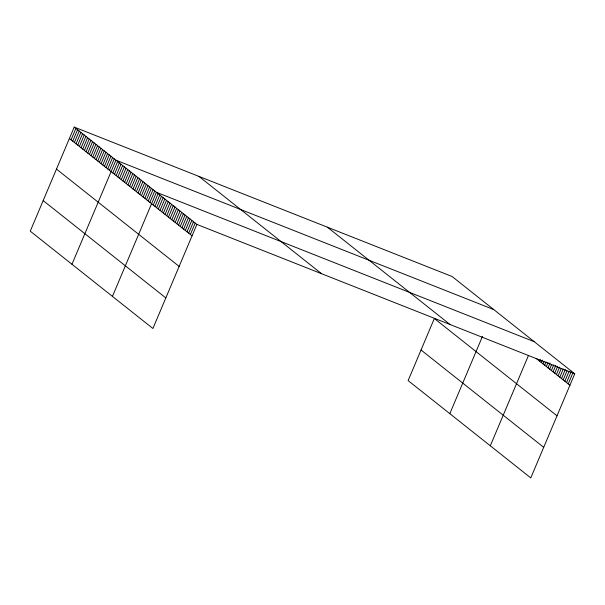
<?xml version="1.0" encoding="UTF-8"?>
<svg xmlns="http://www.w3.org/2000/svg" width="605" height="605" viewBox="0 0 605 605"><rect width="100%" height="100%" fill="white"/><g stroke="black" fill="none" stroke-linecap="round" stroke-linejoin="round"><path stroke-width="0.91" d="M74.218 127.088L30.25 231.178L152.914 328.5L196.882 224.41L74.218 127.088L452.086 276.5L574.75 373.822L530.782 477.912L408.118 380.59L434.337 318.502L557.008 415.824M71.057 139.838L75.89 128.411M72.729 141.162L77.553 129.735M74.4 142.485L79.225 131.058M76.064 143.808L80.896 132.382M77.735 145.132L82.56 133.705M79.399 146.455L84.231 135.028M81.07 147.779L85.895 136.352M82.741 149.102L87.566 137.675M84.405 150.433L89.237 138.999M86.076 151.757L90.901 140.322M87.74 153.08L92.573 141.646M89.411 154.404L94.236 142.969M91.083 155.727L95.908 144.293M92.746 157.05L97.571 145.616M94.418 158.374L99.243 146.939M96.082 159.697L100.914 148.27M97.753 161.021L102.578 149.594M99.424 162.344L104.249 150.917M101.088 163.668L105.913 152.241M102.759 164.991L107.584 153.564M104.423 166.314L109.255 154.888M106.094 167.638L110.919 156.211M107.766 168.961L112.59 157.534M109.429 170.285L114.254 158.858M71.957 264.272L115.926 160.181L493.793 309.586M112.787 172.947L117.612 161.52M114.474 174.285L119.298 162.858M116.16 175.624L120.985 164.197M117.846 176.963L122.671 165.528M119.533 178.301L124.358 166.867M121.219 179.64L126.044 168.205M122.906 180.971L127.731 169.544M124.592 182.309L129.417 170.882M126.279 183.648L131.103 172.221M127.965 184.986L132.79 173.559M129.651 186.325L134.476 174.898M131.338 187.663L136.163 176.236M133.024 189.002L137.849 177.575M134.711 190.341L139.536 178.914M136.397 191.679L141.222 180.252M138.084 193.018L142.909 181.591M139.77 194.356L144.603 182.929M141.457 195.695L146.289 184.268M143.143 197.033L147.975 185.606M144.829 198.372L149.662 186.945M146.516 199.71L151.348 188.284M148.202 201.049L153.035 189.622M149.889 202.388L154.721 190.961M112.439 296.389L156.408 192.292L534.268 341.704M153.262 205.065L158.094 193.63M154.948 206.396L159.78 194.969M156.635 207.734L161.467 196.307M158.321 209.073L163.153 197.646M160.015 210.411L164.84 198.984M161.701 211.75L166.526 200.323M163.388 213.089L168.213 201.662M165.074 214.427L169.899 203M166.761 215.766L171.586 204.339M168.447 217.104L173.272 205.677M170.134 218.443L174.958 207.016M171.82 219.781L176.645 208.354M173.506 221.12L178.331 209.693M175.193 222.459L180.018 211.032M176.879 223.797L181.704 212.37M178.566 225.136L183.391 213.709M180.252 226.474L185.077 215.047M181.939 227.813L186.763 216.386M183.625 229.151L188.45 217.717M185.311 230.49L190.136 219.055M186.998 231.828L191.823 220.394M188.684 233.159L193.509 221.732M190.371 234.498L195.196 223.071M449.817 413.676L482.503 336.304M490.3 445.794L528.475 355.422M539.562 361.162L540.25 359.529M541.248 362.501L542.284 360.051M542.935 363.839L543.971 361.389M544.621 365.178L546.005 361.911M546.307 366.517L548.032 362.433M547.994 367.855L550.066 362.955M549.68 369.186L551.752 364.293M551.367 370.525L553.787 364.815M553.053 371.863L555.813 365.337M554.74 373.202L557.5 366.675M556.426 374.54L559.534 367.197M558.112 375.879L561.221 368.536M559.807 377.217L563.247 369.058M561.493 378.556L565.282 369.579M563.179 379.895L566.968 370.918M564.866 381.233L569.002 371.44M566.552 382.572L571.377 371.145M568.239 383.91L573.064 372.483M196.882 224.41L574.75 373.822M536.189 358.485L569.925 385.249M327.388 227.193L450.052 324.514M421.035 350.008L543.698 447.329M198.916 176.395L321.58 273.717M69.394 138.515L192.057 235.837M56.477 169.097L179.141 266.419M43.167 200.603L165.831 297.925"/></g></svg>
